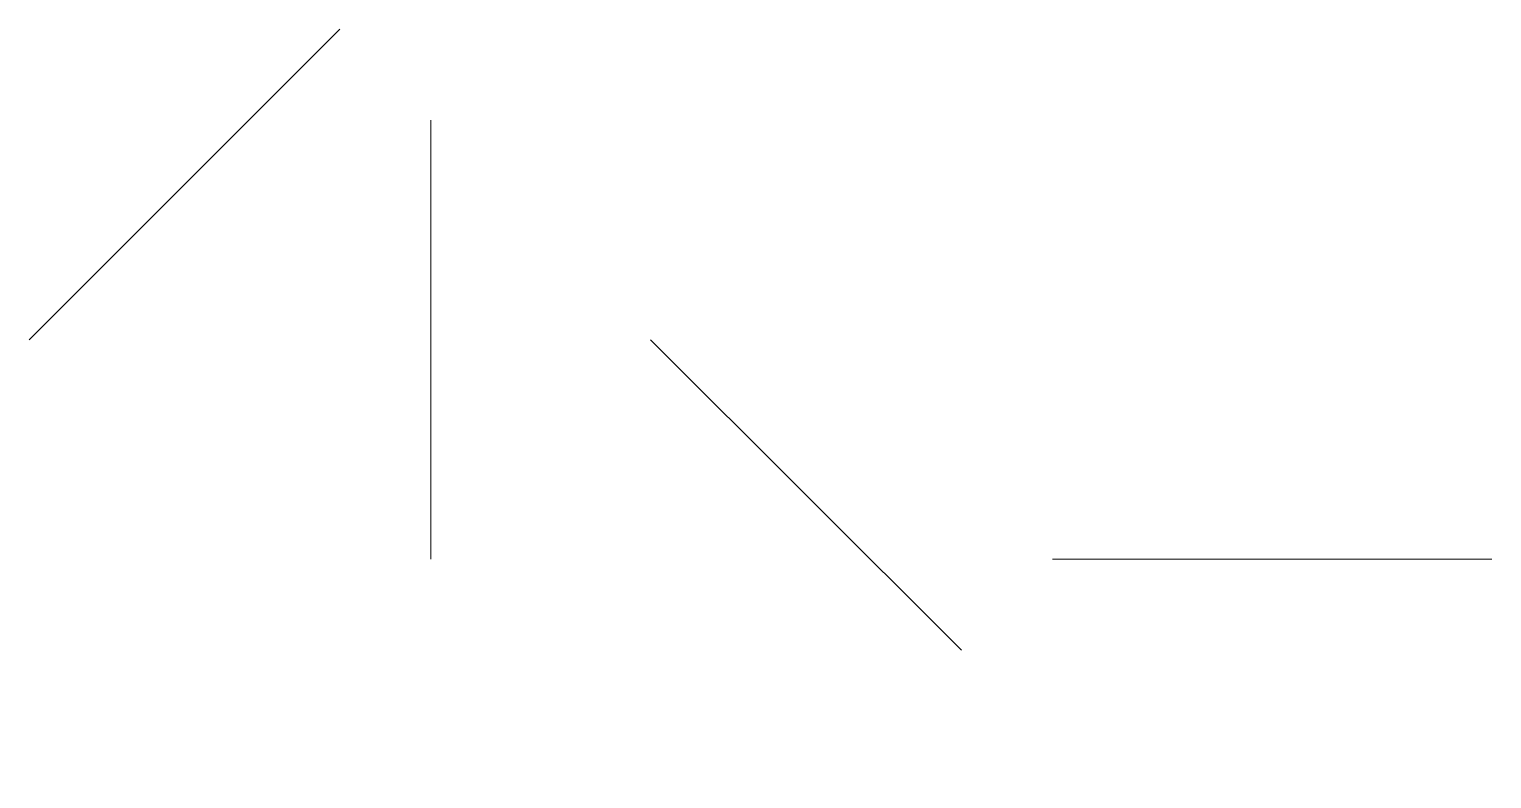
# Model space of a CAD drawing. Header units: millimetres. Extents: x 0 to 471, y -41 to 200.
import ezdxf

# ---------------------------------------------------------------- set-up
doc = ezdxf.new("R2010")
doc.units = ezdxf.units.MM
doc.layers.get('0').update_dxf_attribs({"linetype": 'CONTINUOUS', "lineweight": 0})

# ---------------------------------------------------------------- blocks, each defined once
blk = doc.blocks.new('viiva')
blk.add_line((-100, 0), (0, 100))

msp = doc.modelspace()

# ---------------------------------------------------------------- block references
msp.add_blockref('viiva', (100, 100))
for p, rotation in [((200, 100), 45), ((300, 100), 90), ((400, 100), 135)]:
    msp.add_blockref('viiva', p, dxfattribs=dict(rotation=rotation))

doc.saveas('drawing.dxf')
